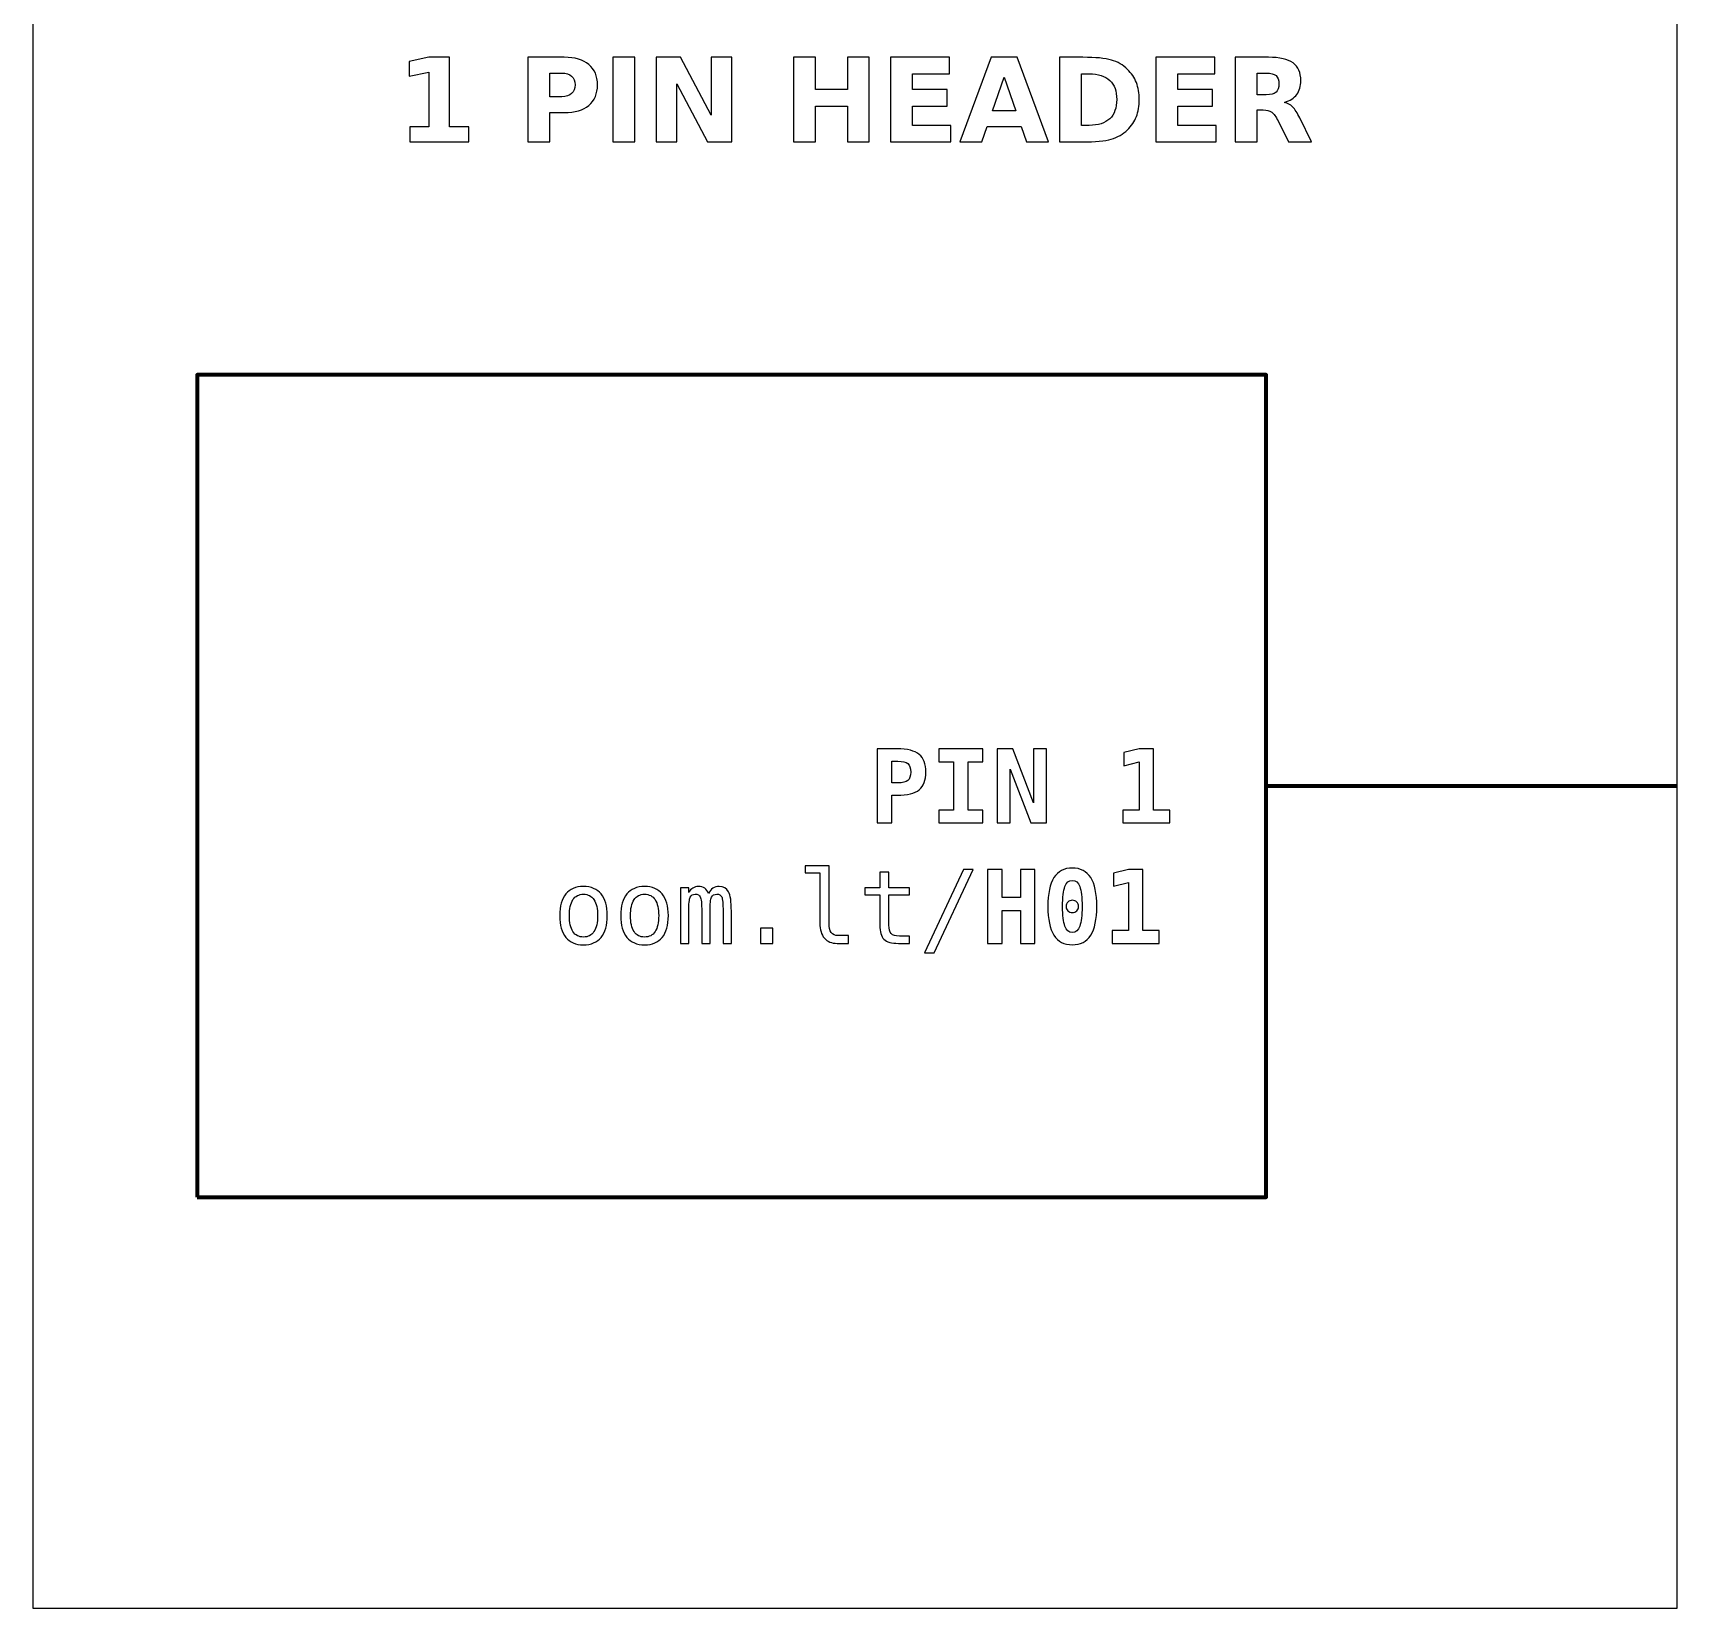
# Model space of a CAD drawing. Header units: centimetres. Extents: x -11.5 to -9.5, y -15.85 to -11.85.
# Drawn here: x -11.5 to -9.5, y -15.85 to -13.934 of the extents above; entities that cross this region are included whole.
import ezdxf

# ---------------------------------------------------------------- set-up
doc = ezdxf.new("R2010")
doc.units = ezdxf.units.CM
doc.header["$MEASUREMENT"] = 0
doc.layers.add('Layer 1', color=7, linetype='Continuous')

msp = doc.modelspace()

# ---------------------------------------------------------------- linework, layer by layer
at = {"layer": 'Layer 1', "color": 7}
msp.add_lwpolyline([(-11.5, -15.85), (-9.5, -15.85), (-9.5, -11.85), (-11.5, -11.85), (-11.5, -15.85)], close=True, dxfattribs=at)
at = {"layer": 'Layer 1', "color": 7, "lineweight": 100}
msp.add_lwpolyline([(-11.3, -15.35), (-10, -15.35), (-10, -14.35), (-11.3, -14.35), (-11.3, -15.35)], close=True, dxfattribs=at)
at = {"layer": 'Layer 1', "color": 250}
for points, knots in [([(-11.04163, -14.0484), (-11.04163, -14.0484), (-11.0182, -14.0484), (-11.0182, -14.0484), (-11.0182, -14.0484), (-11.0182, -14.0484), (-11.0182, -13.98191), (-11.0182, -13.98191), (-11.0182, -13.98191), (-11.0182, -13.98191), (-11.04224, -13.98688), (-11.04224, -13.98688), (-11.04224, -13.98688), (-11.04224, -13.98688), (-11.04224, -13.96881), (-11.04224, -13.96881), (-11.04224, -13.96881), (-11.04224, -13.96881), (-11.01834, -13.96385), (-11.01834, -13.96385), (-11.01834, -13.96385), (-11.01834, -13.96385), (-10.99313, -13.96385), (-10.99313, -13.96385), (-10.99313, -13.96385), (-10.99313, -13.96385), (-10.99313, -14.0484), (-10.99313, -14.0484), (-10.99313, -14.0484), (-10.99313, -14.0484), (-10.96971, -14.0484), (-10.96971, -14.0484), (-10.96971, -14.0484), (-10.96971, -14.0484), (-10.96971, -14.06672), (-10.96971, -14.06672), (-10.96971, -14.06672), (-10.96971, -14.06672), (-11.04163, -14.06672), (-11.04163, -14.06672), (-11.04163, -14.06672), (-11.04163, -14.06672), (-11.04163, -14.0484), (-11.04163, -14.0484)], [0, 0, 0, 0, 0.0909091, 0.0909091, 0.0909091, 0.0909091, 0.1818182, 0.1818182, 0.1818182, 0.1818182, 0.2727273, 0.2727273, 0.2727273, 0.2727273, 0.3636364, 0.3636364, 0.3636364, 0.3636364, 0.4545455, 0.4545455, 0.4545455, 0.4545455, 0.5454545, 0.5454545, 0.5454545, 0.5454545, 0.6363636, 0.6363636, 0.6363636, 0.6363636, 0.7272727, 0.7272727, 0.7272727, 0.7272727, 0.8181818, 0.8181818, 0.8181818, 0.8181818, 0.9090909, 0.9090909, 0.9090909, 0.9090909, 1, 1, 1, 1]), ([(-10.89788, -13.96385), (-10.89788, -13.96385), (-10.85386, -13.96385), (-10.85386, -13.96385), (-10.85386, -13.96385), (-10.84076, -13.96385), (-10.83071, -13.96677), (-10.8237, -13.97258), (-10.8237, -13.97258), (-10.8167, -13.97839), (-10.81319, -13.98666), (-10.81319, -13.99741), (-10.81319, -13.99741), (-10.81319, -14.00818), (-10.8167, -14.01648), (-10.8237, -14.02229), (-10.8237, -14.02229), (-10.83071, -14.0281), (-10.84076, -14.03102), (-10.85386, -14.03102), (-10.85386, -14.03102), (-10.85386, -14.03102), (-10.87135, -14.03102), (-10.87135, -14.03102), (-10.87135, -14.03102), (-10.87135, -14.03102), (-10.87135, -14.06672), (-10.87135, -14.06672), (-10.87135, -14.06672), (-10.87135, -14.06672), (-10.89788, -14.06672), (-10.89788, -14.06672), (-10.89788, -14.06672), (-10.89788, -14.06672), (-10.89788, -13.96385), (-10.89788, -13.96385)], [0, 0, 0, 0, 0.1111111, 0.1111111, 0.1111111, 0.1111111, 0.2222222, 0.2222222, 0.2222222, 0.2222222, 0.3333333, 0.3333333, 0.3333333, 0.3333333, 0.4444444, 0.4444444, 0.4444444, 0.4444444, 0.5555556, 0.5555556, 0.5555556, 0.5555556, 0.6666667, 0.6666667, 0.6666667, 0.6666667, 0.7777778, 0.7777778, 0.7777778, 0.7777778, 0.8888889, 0.8888889, 0.8888889, 0.8888889, 1, 1, 1, 1]), ([(-10.79447, -13.96385), (-10.79447, -13.96385), (-10.76794, -13.96385), (-10.76794, -13.96385), (-10.76794, -13.96385), (-10.76794, -13.96385), (-10.76794, -14.06672), (-10.76794, -14.06672), (-10.76794, -14.06672), (-10.76794, -14.06672), (-10.79447, -14.06672), (-10.79447, -14.06672), (-10.79447, -14.06672), (-10.79447, -14.06672), (-10.79447, -13.96385), (-10.79447, -13.96385)], [0, 0, 0, 0, 0.25, 0.25, 0.25, 0.25, 0.5, 0.5, 0.5, 0.5, 0.75, 0.75, 0.75, 0.75, 1, 1, 1, 1]), ([(-10.74198, -13.96385), (-10.74198, -13.96385), (-10.71235, -13.96385), (-10.71235, -13.96385), (-10.71235, -13.96385), (-10.71235, -13.96385), (-10.67493, -14.03441), (-10.67493, -14.03441), (-10.67493, -14.03441), (-10.67493, -14.03441), (-10.67493, -13.96385), (-10.67493, -13.96385), (-10.67493, -13.96385), (-10.67493, -13.96385), (-10.64979, -13.96385), (-10.64979, -13.96385), (-10.64979, -13.96385), (-10.64979, -13.96385), (-10.64979, -14.06672), (-10.64979, -14.06672), (-10.64979, -14.06672), (-10.64979, -14.06672), (-10.67942, -14.06672), (-10.67942, -14.06672), (-10.67942, -14.06672), (-10.67942, -14.06672), (-10.71684, -13.99616), (-10.71684, -13.99616), (-10.71684, -13.99616), (-10.71684, -13.99616), (-10.71684, -14.06672), (-10.71684, -14.06672), (-10.71684, -14.06672), (-10.71684, -14.06672), (-10.74198, -14.06672), (-10.74198, -14.06672), (-10.74198, -14.06672), (-10.74198, -14.06672), (-10.74198, -13.96385), (-10.74198, -13.96385)], [0, 0, 0, 0, 0.1, 0.1, 0.1, 0.1, 0.2, 0.2, 0.2, 0.2, 0.3, 0.3, 0.3, 0.3, 0.4, 0.4, 0.4, 0.4, 0.5, 0.5, 0.5, 0.5, 0.6, 0.6, 0.6, 0.6, 0.7, 0.7, 0.7, 0.7, 0.8, 0.8, 0.8, 0.8, 0.9, 0.9, 0.9, 0.9, 1, 1, 1, 1]), ([(-10.57476, -13.96385), (-10.57476, -13.96385), (-10.54823, -13.96385), (-10.54823, -13.96385), (-10.54823, -13.96385), (-10.54823, -13.96385), (-10.54823, -14.00306), (-10.54823, -14.00306), (-10.54823, -14.00306), (-10.54823, -14.00306), (-10.5091, -14.00306), (-10.5091, -14.00306), (-10.5091, -14.00306), (-10.5091, -14.00306), (-10.5091, -13.96385), (-10.5091, -13.96385), (-10.5091, -13.96385), (-10.5091, -13.96385), (-10.48257, -13.96385), (-10.48257, -13.96385), (-10.48257, -13.96385), (-10.48257, -13.96385), (-10.48257, -14.06672), (-10.48257, -14.06672), (-10.48257, -14.06672), (-10.48257, -14.06672), (-10.5091, -14.06672), (-10.5091, -14.06672), (-10.5091, -14.06672), (-10.5091, -14.06672), (-10.5091, -14.02312), (-10.5091, -14.02312), (-10.5091, -14.02312), (-10.5091, -14.02312), (-10.54823, -14.02312), (-10.54823, -14.02312), (-10.54823, -14.02312), (-10.54823, -14.02312), (-10.54823, -14.06672), (-10.54823, -14.06672), (-10.54823, -14.06672), (-10.54823, -14.06672), (-10.57476, -14.06672), (-10.57476, -14.06672), (-10.57476, -14.06672), (-10.57476, -14.06672), (-10.57476, -13.96385), (-10.57476, -13.96385)], [0, 0, 0, 0, 0.0833333, 0.0833333, 0.0833333, 0.0833333, 0.1666667, 0.1666667, 0.1666667, 0.1666667, 0.25, 0.25, 0.25, 0.25, 0.3333333, 0.3333333, 0.3333333, 0.3333333, 0.4166667, 0.4166667, 0.4166667, 0.4166667, 0.5, 0.5, 0.5, 0.5, 0.5833333, 0.5833333, 0.5833333, 0.5833333, 0.6666667, 0.6666667, 0.6666667, 0.6666667, 0.75, 0.75, 0.75, 0.75, 0.8333333, 0.8333333, 0.8333333, 0.8333333, 0.9166667, 0.9166667, 0.9166667, 0.9166667, 1, 1, 1, 1]), ([(-10.45667, -13.96385), (-10.45667, -13.96385), (-10.38508, -13.96385), (-10.38508, -13.96385), (-10.38508, -13.96385), (-10.38508, -13.96385), (-10.38508, -13.98391), (-10.38508, -13.98391), (-10.38508, -13.98391), (-10.38508, -13.98391), (-10.43014, -13.98391), (-10.43014, -13.98391), (-10.43014, -13.98391), (-10.43014, -13.98391), (-10.43014, -14.00306), (-10.43014, -14.00306), (-10.43014, -14.00306), (-10.43014, -14.00306), (-10.38779, -14.00306), (-10.38779, -14.00306), (-10.38779, -14.00306), (-10.38779, -14.00306), (-10.38779, -14.02312), (-10.38779, -14.02312), (-10.38779, -14.02312), (-10.38779, -14.02312), (-10.43014, -14.02312), (-10.43014, -14.02312), (-10.43014, -14.02312), (-10.43014, -14.02312), (-10.43014, -14.04666), (-10.43014, -14.04666), (-10.43014, -14.04666), (-10.43014, -14.04666), (-10.38358, -14.04666), (-10.38358, -14.04666), (-10.38358, -14.04666), (-10.38358, -14.04666), (-10.38358, -14.06672), (-10.38358, -14.06672), (-10.38358, -14.06672), (-10.38358, -14.06672), (-10.45667, -14.06672), (-10.45667, -14.06672), (-10.45667, -14.06672), (-10.45667, -14.06672), (-10.45667, -13.96385), (-10.45667, -13.96385)], [0, 0, 0, 0, 0.0833333, 0.0833333, 0.0833333, 0.0833333, 0.1666667, 0.1666667, 0.1666667, 0.1666667, 0.25, 0.25, 0.25, 0.25, 0.3333333, 0.3333333, 0.3333333, 0.3333333, 0.4166667, 0.4166667, 0.4166667, 0.4166667, 0.5, 0.5, 0.5, 0.5, 0.5833333, 0.5833333, 0.5833333, 0.5833333, 0.6666667, 0.6666667, 0.6666667, 0.6666667, 0.75, 0.75, 0.75, 0.75, 0.8333333, 0.8333333, 0.8333333, 0.8333333, 0.9166667, 0.9166667, 0.9166667, 0.9166667, 1, 1, 1, 1]), ([(-10.29785, -14.048), (-10.29785, -14.048), (-10.33934, -14.048), (-10.33934, -14.048), (-10.33934, -14.048), (-10.33934, -14.048), (-10.34588, -14.06672), (-10.34588, -14.06672), (-10.34588, -14.06672), (-10.34588, -14.06672), (-10.37255, -14.06672), (-10.37255, -14.06672), (-10.37255, -14.06672), (-10.37255, -14.06672), (-10.33445, -13.96385), (-10.33445, -13.96385), (-10.33445, -13.96385), (-10.33445, -13.96385), (-10.30282, -13.96385), (-10.30282, -13.96385), (-10.30282, -13.96385), (-10.30282, -13.96385), (-10.26472, -14.06672), (-10.26472, -14.06672), (-10.26472, -14.06672), (-10.26472, -14.06672), (-10.29139, -14.06672), (-10.29139, -14.06672), (-10.29139, -14.06672), (-10.29139, -14.06672), (-10.29785, -14.048), (-10.29785, -14.048)], [0, 0, 0, 0, 0.125, 0.125, 0.125, 0.125, 0.25, 0.25, 0.25, 0.25, 0.375, 0.375, 0.375, 0.375, 0.5, 0.5, 0.5, 0.5, 0.625, 0.625, 0.625, 0.625, 0.75, 0.75, 0.75, 0.75, 0.875, 0.875, 0.875, 0.875, 1, 1, 1, 1]), ([(-10.25105, -13.96385), (-10.25105, -13.96385), (-10.22306, -13.96385), (-10.22306, -13.96385), (-10.22306, -13.96385), (-10.20745, -13.96385), (-10.19583, -13.96496), (-10.18819, -13.96719), (-10.18819, -13.96719), (-10.18054, -13.96942), (-10.17398, -13.97319), (-10.1685, -13.97853), (-10.1685, -13.97853), (-10.16368, -13.98316), (-10.16011, -13.98852), (-10.15775, -13.99459), (-10.15775, -13.99459), (-10.15543, -14.00063), (-10.15425, -14.0075), (-10.15425, -14.01519), (-10.15425, -14.01519), (-10.15425, -14.02295), (-10.15543, -14.02987), (-10.15775, -14.03596), (-10.15775, -14.03596), (-10.16011, -14.04205), (-10.16368, -14.04741), (-10.1685, -14.05204), (-10.1685, -14.05204), (-10.17403, -14.05738), (-10.18064, -14.06115), (-10.18835, -14.06338), (-10.18835, -14.06338), (-10.19607, -14.06561), (-10.20764, -14.06672), (-10.22306, -14.06672), (-10.22306, -14.06672), (-10.22306, -14.06672), (-10.25105, -14.06672), (-10.25105, -14.06672), (-10.25105, -14.06672), (-10.25105, -14.06672), (-10.25105, -13.96385), (-10.25105, -13.96385)], [0, 0, 0, 0, 0.0909091, 0.0909091, 0.0909091, 0.0909091, 0.1818182, 0.1818182, 0.1818182, 0.1818182, 0.2727273, 0.2727273, 0.2727273, 0.2727273, 0.3636364, 0.3636364, 0.3636364, 0.3636364, 0.4545455, 0.4545455, 0.4545455, 0.4545455, 0.5454545, 0.5454545, 0.5454545, 0.5454545, 0.6363636, 0.6363636, 0.6363636, 0.6363636, 0.7272727, 0.7272727, 0.7272727, 0.7272727, 0.8181818, 0.8181818, 0.8181818, 0.8181818, 0.9090909, 0.9090909, 0.9090909, 0.9090909, 1, 1, 1, 1]), ([(-10.13393, -13.96385), (-10.13393, -13.96385), (-10.06234, -13.96385), (-10.06234, -13.96385), (-10.06234, -13.96385), (-10.06234, -13.96385), (-10.06234, -13.98391), (-10.06234, -13.98391), (-10.06234, -13.98391), (-10.06234, -13.98391), (-10.1074, -13.98391), (-10.1074, -13.98391), (-10.1074, -13.98391), (-10.1074, -13.98391), (-10.1074, -14.00306), (-10.1074, -14.00306), (-10.1074, -14.00306), (-10.1074, -14.00306), (-10.06505, -14.00306), (-10.06505, -14.00306), (-10.06505, -14.00306), (-10.06505, -14.00306), (-10.06505, -14.02312), (-10.06505, -14.02312), (-10.06505, -14.02312), (-10.06505, -14.02312), (-10.1074, -14.02312), (-10.1074, -14.02312), (-10.1074, -14.02312), (-10.1074, -14.02312), (-10.1074, -14.04666), (-10.1074, -14.04666), (-10.1074, -14.04666), (-10.1074, -14.04666), (-10.06084, -14.04666), (-10.06084, -14.04666), (-10.06084, -14.04666), (-10.06084, -14.04666), (-10.06084, -14.06672), (-10.06084, -14.06672), (-10.06084, -14.06672), (-10.06084, -14.06672), (-10.13393, -14.06672), (-10.13393, -14.06672), (-10.13393, -14.06672), (-10.13393, -14.06672), (-10.13393, -13.96385), (-10.13393, -13.96385)], [0, 0, 0, 0, 0.0833333, 0.0833333, 0.0833333, 0.0833333, 0.1666667, 0.1666667, 0.1666667, 0.1666667, 0.25, 0.25, 0.25, 0.25, 0.3333333, 0.3333333, 0.3333333, 0.3333333, 0.4166667, 0.4166667, 0.4166667, 0.4166667, 0.5, 0.5, 0.5, 0.5, 0.5833333, 0.5833333, 0.5833333, 0.5833333, 0.6666667, 0.6666667, 0.6666667, 0.6666667, 0.75, 0.75, 0.75, 0.75, 0.8333333, 0.8333333, 0.8333333, 0.8333333, 0.9166667, 0.9166667, 0.9166667, 0.9166667, 1, 1, 1, 1]), ([(-10.011, -14.0278), (-10.011, -14.0278), (-10.011, -14.06672), (-10.011, -14.06672), (-10.011, -14.06672), (-10.011, -14.06672), (-10.03753, -14.06672), (-10.03753, -14.06672), (-10.03753, -14.06672), (-10.03753, -14.06672), (-10.03753, -13.96385), (-10.03753, -13.96385), (-10.03753, -13.96385), (-10.03753, -13.96385), (-9.99701, -13.96385), (-9.99701, -13.96385), (-9.99701, -13.96385), (-9.98346, -13.96385), (-9.97351, -13.96613), (-9.96721, -13.97067), (-9.96721, -13.97067), (-9.96089, -13.97521), (-9.95773, -13.98241), (-9.95773, -13.99224), (-9.95773, -13.99224), (-9.95773, -13.99903), (-9.95938, -14.00463), (-9.96265, -14.00898), (-9.96265, -14.00898), (-9.96594, -14.01336), (-9.9709, -14.01658), (-9.97751, -14.01863), (-9.97751, -14.01863), (-9.97389, -14.01947), (-9.97062, -14.02133), (-9.96775, -14.02425), (-9.96775, -14.02425), (-9.96488, -14.02716), (-9.96199, -14.03158), (-9.95905, -14.03751), (-9.95905, -14.03751), (-9.95905, -14.03751), (-9.94463, -14.06672), (-9.94463, -14.06672), (-9.94463, -14.06672), (-9.94463, -14.06672), (-9.9729, -14.06672), (-9.9729, -14.06672), (-9.9729, -14.06672), (-9.9729, -14.06672), (-9.98544, -14.04116), (-9.98544, -14.04116), (-9.98544, -14.04116), (-9.98795, -14.03603), (-9.99052, -14.0325), (-9.99313, -14.03062), (-9.99313, -14.03062), (-9.99572, -14.02874), (-9.99917, -14.0278), (-10.0035, -14.0278), (-10.0035, -14.0278), (-10.0035, -14.0278), (-10.011, -14.0278), (-10.011, -14.0278)], [0, 0, 0, 0, 0.0625, 0.0625, 0.0625, 0.0625, 0.125, 0.125, 0.125, 0.125, 0.1875, 0.1875, 0.1875, 0.1875, 0.25, 0.25, 0.25, 0.25, 0.3125, 0.3125, 0.3125, 0.3125, 0.375, 0.375, 0.375, 0.375, 0.4375, 0.4375, 0.4375, 0.4375, 0.5, 0.5, 0.5, 0.5, 0.5625, 0.5625, 0.5625, 0.5625, 0.625, 0.625, 0.625, 0.625, 0.6875, 0.6875, 0.6875, 0.6875, 0.75, 0.75, 0.75, 0.75, 0.8125, 0.8125, 0.8125, 0.8125, 0.875, 0.875, 0.875, 0.875, 0.9375, 0.9375, 0.9375, 0.9375, 1, 1, 1, 1]), ([(-10.87135, -13.98307), (-10.87135, -13.98307), (-10.87135, -14.0118), (-10.87135, -14.0118), (-10.87135, -14.0118), (-10.87135, -14.0118), (-10.85668, -14.0118), (-10.85668, -14.0118), (-10.85668, -14.0118), (-10.85153, -14.0118), (-10.84755, -14.01056), (-10.84475, -14.00804), (-10.84475, -14.00804), (-10.84195, -14.00555), (-10.84054, -14.002), (-10.84054, -13.99741), (-10.84054, -13.99741), (-10.84054, -13.9928), (-10.84195, -13.98927), (-10.84475, -13.98678), (-10.84475, -13.98678), (-10.84755, -13.98431), (-10.85153, -13.98307), (-10.85668, -13.98307), (-10.85668, -13.98307), (-10.85668, -13.98307), (-10.87135, -13.98307), (-10.87135, -13.98307)], [0, 0, 0, 0, 0.1428571, 0.1428571, 0.1428571, 0.1428571, 0.2857143, 0.2857143, 0.2857143, 0.2857143, 0.4285714, 0.4285714, 0.4285714, 0.4285714, 0.5714286, 0.5714286, 0.5714286, 0.5714286, 0.7142857, 0.7142857, 0.7142857, 0.7142857, 0.8571429, 0.8571429, 0.8571429, 0.8571429, 1, 1, 1, 1]), ([(-10.33273, -14.0289), (-10.33273, -14.0289), (-10.30453, -14.0289), (-10.30453, -14.0289), (-10.30453, -14.0289), (-10.30453, -14.0289), (-10.3186, -13.98798), (-10.3186, -13.98798), (-10.3186, -13.98798), (-10.3186, -13.98798), (-10.33273, -14.0289), (-10.33273, -14.0289)], [0, 0, 0, 0, 0.3333333, 0.3333333, 0.3333333, 0.3333333, 0.6666667, 0.6666667, 0.6666667, 0.6666667, 1, 1, 1, 1]), ([(-10.22452, -13.98391), (-10.22452, -13.98391), (-10.22452, -14.04666), (-10.22452, -14.04666), (-10.22452, -14.04666), (-10.22452, -14.04666), (-10.21502, -14.04666), (-10.21502, -14.04666), (-10.21502, -14.04666), (-10.20418, -14.04666), (-10.1959, -14.04398), (-10.19019, -14.03859), (-10.19019, -14.03859), (-10.18447, -14.03323), (-10.1816, -14.02542), (-10.1816, -14.01519), (-10.1816, -14.01519), (-10.1816, -14.00498), (-10.18445, -13.99722), (-10.19014, -13.99191), (-10.19014, -13.99191), (-10.19583, -13.98657), (-10.20413, -13.98391), (-10.21502, -13.98391), (-10.21502, -13.98391), (-10.21502, -13.98391), (-10.22452, -13.98391), (-10.22452, -13.98391)], [0, 0, 0, 0, 0.1428571, 0.1428571, 0.1428571, 0.1428571, 0.2857143, 0.2857143, 0.2857143, 0.2857143, 0.4285714, 0.4285714, 0.4285714, 0.4285714, 0.5714286, 0.5714286, 0.5714286, 0.5714286, 0.7142857, 0.7142857, 0.7142857, 0.7142857, 0.8571429, 0.8571429, 0.8571429, 0.8571429, 1, 1, 1, 1]), ([(-9.99983, -14.00948), (-9.99428, -14.00948), (-9.99028, -14.00844), (-9.98788, -14.00637), (-9.98788, -14.00637), (-9.98546, -14.0043), (-9.98426, -14.00089), (-9.98426, -13.99616), (-9.98426, -13.99616), (-9.98426, -13.99148), (-9.98546, -13.98812), (-9.98788, -13.9861), (-9.98788, -13.9861), (-9.99028, -13.98408), (-9.99428, -13.98307), (-9.99983, -13.98307), (-9.99983, -13.98307), (-9.99983, -13.98307), (-10.011, -13.98307), (-10.011, -13.98307), (-10.011, -13.98307), (-10.011, -13.98307), (-10.011, -14.00948), (-10.011, -14.00948), (-10.011, -14.00948), (-10.011, -14.00948), (-9.99983, -14.00948), (-9.99983, -14.00948)], [0, 0, 0, 0, 0.1428571, 0.1428571, 0.1428571, 0.1428571, 0.2857143, 0.2857143, 0.2857143, 0.2857143, 0.4285714, 0.4285714, 0.4285714, 0.4285714, 0.5714286, 0.5714286, 0.5714286, 0.5714286, 0.7142857, 0.7142857, 0.7142857, 0.7142857, 0.8571429, 0.8571429, 0.8571429, 0.8571429, 1, 1, 1, 1]), ([(-10.47311, -14.80498), (-10.47311, -14.80498), (-10.44868, -14.80498), (-10.44868, -14.80498), (-10.44868, -14.80498), (-10.43627, -14.80498), (-10.42734, -14.80718), (-10.42189, -14.81161), (-10.42189, -14.81161), (-10.41643, -14.81603), (-10.41372, -14.82321), (-10.41372, -14.83313), (-10.41372, -14.83313), (-10.41372, -14.84305), (-10.41643, -14.85023), (-10.42189, -14.85466), (-10.42189, -14.85466), (-10.42734, -14.85908), (-10.43627, -14.86128), (-10.44868, -14.86128), (-10.44868, -14.86128), (-10.44868, -14.86128), (-10.45533, -14.86128), (-10.45533, -14.86128), (-10.45533, -14.86128), (-10.45533, -14.86128), (-10.45533, -14.89499), (-10.45533, -14.89499), (-10.45533, -14.89499), (-10.45533, -14.89499), (-10.47311, -14.89499), (-10.47311, -14.89499), (-10.47311, -14.89499), (-10.47311, -14.89499), (-10.47311, -14.80498), (-10.47311, -14.80498)], [0, 0, 0, 0, 0.1111111, 0.1111111, 0.1111111, 0.1111111, 0.2222222, 0.2222222, 0.2222222, 0.2222222, 0.3333333, 0.3333333, 0.3333333, 0.3333333, 0.4444444, 0.4444444, 0.4444444, 0.4444444, 0.5555556, 0.5555556, 0.5555556, 0.5555556, 0.6666667, 0.6666667, 0.6666667, 0.6666667, 0.7777778, 0.7777778, 0.7777778, 0.7777778, 0.8888889, 0.8888889, 0.8888889, 0.8888889, 1, 1, 1, 1]), ([(-10.45533, -14.81994), (-10.45533, -14.81994), (-10.45533, -14.84632), (-10.45533, -14.84632), (-10.45533, -14.84632), (-10.45533, -14.84632), (-10.44802, -14.84632), (-10.44802, -14.84632), (-10.44802, -14.84632), (-10.4422, -14.84632), (-10.4381, -14.84533), (-10.43576, -14.84338), (-10.43576, -14.84338), (-10.43339, -14.8414), (-10.43222, -14.83799), (-10.43222, -14.83313), (-10.43222, -14.83313), (-10.43222, -14.82828), (-10.43339, -14.82486), (-10.43576, -14.82288), (-10.43576, -14.82288), (-10.4381, -14.82093), (-10.4422, -14.81994), (-10.44802, -14.81994), (-10.44802, -14.81994), (-10.44802, -14.81994), (-10.45533, -14.81994), (-10.45533, -14.81994)], [0, 0, 0, 0, 0.1428571, 0.1428571, 0.1428571, 0.1428571, 0.2857143, 0.2857143, 0.2857143, 0.2857143, 0.4285714, 0.4285714, 0.4285714, 0.4285714, 0.5714286, 0.5714286, 0.5714286, 0.5714286, 0.7142857, 0.7142857, 0.7142857, 0.7142857, 0.8571429, 0.8571429, 0.8571429, 0.8571429, 1, 1, 1, 1]), ([(-10.39818, -14.82066), (-10.39818, -14.82066), (-10.39818, -14.80498), (-10.39818, -14.80498), (-10.39818, -14.80498), (-10.39818, -14.80498), (-10.34459, -14.80498), (-10.34459, -14.80498), (-10.34459, -14.80498), (-10.34459, -14.80498), (-10.34459, -14.82066), (-10.34459, -14.82066), (-10.34459, -14.82066), (-10.34459, -14.82066), (-10.3625, -14.82066), (-10.3625, -14.82066), (-10.3625, -14.82066), (-10.3625, -14.82066), (-10.3625, -14.87931), (-10.3625, -14.87931), (-10.3625, -14.87931), (-10.3625, -14.87931), (-10.34459, -14.87931), (-10.34459, -14.87931), (-10.34459, -14.87931), (-10.34459, -14.87931), (-10.34459, -14.89499), (-10.34459, -14.89499), (-10.34459, -14.89499), (-10.34459, -14.89499), (-10.39818, -14.89499), (-10.39818, -14.89499), (-10.39818, -14.89499), (-10.39818, -14.89499), (-10.39818, -14.87931), (-10.39818, -14.87931), (-10.39818, -14.87931), (-10.39818, -14.87931), (-10.38028, -14.87931), (-10.38028, -14.87931), (-10.38028, -14.87931), (-10.38028, -14.87931), (-10.38028, -14.82066), (-10.38028, -14.82066), (-10.38028, -14.82066), (-10.38028, -14.82066), (-10.39818, -14.82066), (-10.39818, -14.82066)], [0, 0, 0, 0, 0.0833333, 0.0833333, 0.0833333, 0.0833333, 0.1666667, 0.1666667, 0.1666667, 0.1666667, 0.25, 0.25, 0.25, 0.25, 0.3333333, 0.3333333, 0.3333333, 0.3333333, 0.4166667, 0.4166667, 0.4166667, 0.4166667, 0.5, 0.5, 0.5, 0.5, 0.5833333, 0.5833333, 0.5833333, 0.5833333, 0.6666667, 0.6666667, 0.6666667, 0.6666667, 0.75, 0.75, 0.75, 0.75, 0.8333333, 0.8333333, 0.8333333, 0.8333333, 0.9166667, 0.9166667, 0.9166667, 0.9166667, 1, 1, 1, 1]), ([(-10.32704, -14.80498), (-10.32704, -14.80498), (-10.30792, -14.80498), (-10.30792, -14.80498), (-10.30792, -14.80498), (-10.30792, -14.80498), (-10.28286, -14.8704), (-10.28286, -14.8704), (-10.28286, -14.8704), (-10.28286, -14.8704), (-10.28286, -14.80498), (-10.28286, -14.80498), (-10.28286, -14.80498), (-10.28286, -14.80498), (-10.26718, -14.80498), (-10.26718, -14.80498), (-10.26718, -14.80498), (-10.26718, -14.80498), (-10.26718, -14.89499), (-10.26718, -14.89499), (-10.26718, -14.89499), (-10.26718, -14.89499), (-10.28617, -14.89499), (-10.28617, -14.89499), (-10.28617, -14.89499), (-10.28617, -14.89499), (-10.31136, -14.82957), (-10.31136, -14.82957), (-10.31136, -14.82957), (-10.31136, -14.82957), (-10.31136, -14.89499), (-10.31136, -14.89499), (-10.31136, -14.89499), (-10.31136, -14.89499), (-10.32704, -14.89499), (-10.32704, -14.89499), (-10.32704, -14.89499), (-10.32704, -14.89499), (-10.32704, -14.80498), (-10.32704, -14.80498)], [0, 0, 0, 0, 0.1, 0.1, 0.1, 0.1, 0.2, 0.2, 0.2, 0.2, 0.3, 0.3, 0.3, 0.3, 0.4, 0.4, 0.4, 0.4, 0.5, 0.5, 0.5, 0.5, 0.6, 0.6, 0.6, 0.6, 0.7, 0.7, 0.7, 0.7, 0.8, 0.8, 0.8, 0.8, 0.9, 0.9, 0.9, 0.9, 1, 1, 1, 1]), ([(-10.17422, -14.87931), (-10.17422, -14.87931), (-10.15432, -14.87931), (-10.15432, -14.87931), (-10.15432, -14.87931), (-10.15432, -14.87931), (-10.15432, -14.82089), (-10.15432, -14.82089), (-10.15432, -14.82089), (-10.15432, -14.82089), (-10.17282, -14.82548), (-10.17282, -14.82548), (-10.17282, -14.82548), (-10.17282, -14.82548), (-10.17282, -14.80945), (-10.17282, -14.80945), (-10.17282, -14.80945), (-10.17282, -14.80945), (-10.1542, -14.80498), (-10.1542, -14.80498), (-10.1542, -14.80498), (-10.1542, -14.80498), (-10.13702, -14.80498), (-10.13702, -14.80498), (-10.13702, -14.80498), (-10.13702, -14.80498), (-10.13702, -14.87931), (-10.13702, -14.87931), (-10.13702, -14.87931), (-10.13702, -14.87931), (-10.11712, -14.87931), (-10.11712, -14.87931), (-10.11712, -14.87931), (-10.11712, -14.87931), (-10.11712, -14.89499), (-10.11712, -14.89499), (-10.11712, -14.89499), (-10.11712, -14.89499), (-10.17422, -14.89499), (-10.17422, -14.89499), (-10.17422, -14.89499), (-10.17422, -14.89499), (-10.17422, -14.87931), (-10.17422, -14.87931)], [0, 0, 0, 0, 0.0909091, 0.0909091, 0.0909091, 0.0909091, 0.1818182, 0.1818182, 0.1818182, 0.1818182, 0.2727273, 0.2727273, 0.2727273, 0.2727273, 0.3636364, 0.3636364, 0.3636364, 0.3636364, 0.4545455, 0.4545455, 0.4545455, 0.4545455, 0.5454545, 0.5454545, 0.5454545, 0.5454545, 0.6363636, 0.6363636, 0.6363636, 0.6363636, 0.7272727, 0.7272727, 0.7272727, 0.7272727, 0.8181818, 0.8181818, 0.8181818, 0.8181818, 0.9090909, 0.9090909, 0.9090909, 0.9090909, 1, 1, 1, 1]), ([(-10.53162, -15.01704), (-10.53162, -15.02202), (-10.53071, -15.02577), (-10.52888, -15.0283), (-10.52888, -15.0283), (-10.52705, -15.03083), (-10.52435, -15.03211), (-10.52077, -15.03211), (-10.52077, -15.03211), (-10.52077, -15.03211), (-10.50781, -15.03211), (-10.50781, -15.03211), (-10.50781, -15.03211), (-10.50781, -15.03211), (-10.50781, -15.04151), (-10.50781, -15.04151), (-10.50781, -15.04151), (-10.50781, -15.04151), (-10.52184, -15.04151), (-10.52184, -15.04151), (-10.52184, -15.04151), (-10.52849, -15.04151), (-10.53361, -15.03937), (-10.53726, -15.03511), (-10.53726, -15.03511), (-10.5409, -15.03085), (-10.54271, -15.02482), (-10.54271, -15.01704), (-10.54271, -15.01704), (-10.54271, -15.01704), (-10.54271, -14.95572), (-10.54271, -14.95572), (-10.54271, -14.95572), (-10.54271, -14.95572), (-10.56049, -14.95572), (-10.56049, -14.95572), (-10.56049, -14.95572), (-10.56049, -14.95572), (-10.56049, -14.94703), (-10.56049, -14.94703), (-10.56049, -14.94703), (-10.56049, -14.94703), (-10.53162, -14.94703), (-10.53162, -14.94703), (-10.53162, -14.94703), (-10.53162, -14.94703), (-10.53162, -15.01704), (-10.53162, -15.01704)], [0, 0, 0, 0, 0.0833333, 0.0833333, 0.0833333, 0.0833333, 0.1666667, 0.1666667, 0.1666667, 0.1666667, 0.25, 0.25, 0.25, 0.25, 0.3333333, 0.3333333, 0.3333333, 0.3333333, 0.4166667, 0.4166667, 0.4166667, 0.4166667, 0.5, 0.5, 0.5, 0.5, 0.5833333, 0.5833333, 0.5833333, 0.5833333, 0.6666667, 0.6666667, 0.6666667, 0.6666667, 0.75, 0.75, 0.75, 0.75, 0.8333333, 0.8333333, 0.8333333, 0.8333333, 0.9166667, 0.9166667, 0.9166667, 0.9166667, 1, 1, 1, 1]), ([(-10.45879, -14.95481), (-10.45879, -14.95481), (-10.45879, -14.97399), (-10.45879, -14.97399), (-10.45879, -14.97399), (-10.45879, -14.97399), (-10.43358, -14.97399), (-10.43358, -14.97399), (-10.43358, -14.97399), (-10.43358, -14.97399), (-10.43358, -14.98261), (-10.43358, -14.98261), (-10.43358, -14.98261), (-10.43358, -14.98261), (-10.45879, -14.98261), (-10.45879, -14.98261), (-10.45879, -14.98261), (-10.45879, -14.98261), (-10.45879, -15.01926), (-10.45879, -15.01926), (-10.45879, -15.01926), (-10.45879, -15.02424), (-10.45784, -15.02772), (-10.45595, -15.02968), (-10.45595, -15.02968), (-10.45406, -15.03165), (-10.45076, -15.03264), (-10.44607, -15.03264), (-10.44607, -15.03264), (-10.44607, -15.03264), (-10.43358, -15.03264), (-10.43358, -15.03264), (-10.43358, -15.03264), (-10.43358, -15.03264), (-10.43358, -15.04151), (-10.43358, -15.04151), (-10.43358, -15.04151), (-10.43358, -15.04151), (-10.44714, -15.04151), (-10.44714, -15.04151), (-10.44714, -15.04151), (-10.45548, -15.04151), (-10.46134, -15.03984), (-10.46476, -15.03651), (-10.46476, -15.03651), (-10.46817, -15.03318), (-10.46988, -15.02741), (-10.46988, -15.01926), (-10.46988, -15.01926), (-10.46988, -15.01926), (-10.46988, -14.98261), (-10.46988, -14.98261), (-10.46988, -14.98261), (-10.46988, -14.98261), (-10.48791, -14.98261), (-10.48791, -14.98261), (-10.48791, -14.98261), (-10.48791, -14.98261), (-10.48791, -14.97399), (-10.48791, -14.97399), (-10.48791, -14.97399), (-10.48791, -14.97399), (-10.46988, -14.97399), (-10.46988, -14.97399), (-10.46988, -14.97399), (-10.46988, -14.97399), (-10.46988, -14.95481), (-10.46988, -14.95481), (-10.46988, -14.95481), (-10.46988, -14.95481), (-10.45879, -14.95481), (-10.45879, -14.95481)], [0, 0, 0, 0, 0.0555556, 0.0555556, 0.0555556, 0.0555556, 0.1111111, 0.1111111, 0.1111111, 0.1111111, 0.1666667, 0.1666667, 0.1666667, 0.1666667, 0.2222222, 0.2222222, 0.2222222, 0.2222222, 0.2777778, 0.2777778, 0.2777778, 0.2777778, 0.3333333, 0.3333333, 0.3333333, 0.3333333, 0.3888889, 0.3888889, 0.3888889, 0.3888889, 0.4444444, 0.4444444, 0.4444444, 0.4444444, 0.5, 0.5, 0.5, 0.5, 0.5555556, 0.5555556, 0.5555556, 0.5555556, 0.6111111, 0.6111111, 0.6111111, 0.6111111, 0.6666667, 0.6666667, 0.6666667, 0.6666667, 0.7222222, 0.7222222, 0.7222222, 0.7222222, 0.7777778, 0.7777778, 0.7777778, 0.7777778, 0.8333333, 0.8333333, 0.8333333, 0.8333333, 0.8888889, 0.8888889, 0.8888889, 0.8888889, 0.9444444, 0.9444444, 0.9444444, 0.9444444, 1, 1, 1, 1]), ([(-10.36787, -14.9515), (-10.36787, -14.9515), (-10.35641, -14.9515), (-10.35641, -14.9515), (-10.35641, -14.9515), (-10.35641, -14.9515), (-10.4038, -15.05297), (-10.4038, -15.05297), (-10.4038, -15.05297), (-10.4038, -15.05297), (-10.41533, -15.05297), (-10.41533, -15.05297), (-10.41533, -15.05297), (-10.41533, -15.05297), (-10.36787, -14.9515), (-10.36787, -14.9515)], [0, 0, 0, 0, 0.25, 0.25, 0.25, 0.25, 0.5, 0.5, 0.5, 0.5, 0.75, 0.75, 0.75, 0.75, 1, 1, 1, 1]), ([(-10.3389, -14.9515), (-10.3389, -14.9515), (-10.32112, -14.9515), (-10.32112, -14.9515), (-10.32112, -14.9515), (-10.32112, -14.9515), (-10.32112, -14.9858), (-10.32112, -14.9858), (-10.32112, -14.9858), (-10.32112, -14.9858), (-10.29885, -14.9858), (-10.29885, -14.9858), (-10.29885, -14.9858), (-10.29885, -14.9858), (-10.29885, -14.9515), (-10.29885, -14.9515), (-10.29885, -14.9515), (-10.29885, -14.9515), (-10.28107, -14.9515), (-10.28107, -14.9515), (-10.28107, -14.9515), (-10.28107, -14.9515), (-10.28107, -15.04151), (-10.28107, -15.04151), (-10.28107, -15.04151), (-10.28107, -15.04151), (-10.29885, -15.04151), (-10.29885, -15.04151), (-10.29885, -15.04151), (-10.29885, -15.04151), (-10.29885, -15.00149), (-10.29885, -15.00149), (-10.29885, -15.00149), (-10.29885, -15.00149), (-10.32112, -15.00149), (-10.32112, -15.00149), (-10.32112, -15.00149), (-10.32112, -15.00149), (-10.32112, -15.04151), (-10.32112, -15.04151), (-10.32112, -15.04151), (-10.32112, -15.04151), (-10.3389, -15.04151), (-10.3389, -15.04151), (-10.3389, -15.04151), (-10.3389, -15.04151), (-10.3389, -14.9515), (-10.3389, -14.9515)], [0, 0, 0, 0, 0.0833333, 0.0833333, 0.0833333, 0.0833333, 0.1666667, 0.1666667, 0.1666667, 0.1666667, 0.25, 0.25, 0.25, 0.25, 0.3333333, 0.3333333, 0.3333333, 0.3333333, 0.4166667, 0.4166667, 0.4166667, 0.4166667, 0.5, 0.5, 0.5, 0.5, 0.5833333, 0.5833333, 0.5833333, 0.5833333, 0.6666667, 0.6666667, 0.6666667, 0.6666667, 0.75, 0.75, 0.75, 0.75, 0.8333333, 0.8333333, 0.8333333, 0.8333333, 0.9166667, 0.9166667, 0.9166667, 0.9166667, 1, 1, 1, 1]), ([(-10.26541, -14.99659), (-10.26541, -14.98101), (-10.26294, -14.96932), (-10.258, -14.96154), (-10.258, -14.96154), (-10.25304, -14.95376), (-10.24562, -14.94987), (-10.23568, -14.94987), (-10.23568, -14.94987), (-10.22572, -14.94987), (-10.21827, -14.95374), (-10.21331, -14.9615), (-10.21331, -14.9615), (-10.20837, -14.96926), (-10.2059, -14.98097), (-10.2059, -14.99659), (-10.2059, -14.99659), (-10.2059, -15.01219), (-10.20837, -15.02387), (-10.21331, -15.03163), (-10.21331, -15.03163), (-10.21827, -15.03939), (-10.22572, -15.04326), (-10.23568, -15.04326), (-10.23568, -15.04326), (-10.24562, -15.04326), (-10.25304, -15.03937), (-10.258, -15.03159), (-10.258, -15.03159), (-10.26294, -15.02381), (-10.26541, -15.01214), (-10.26541, -14.99659)], [0, 0, 0, 0, 0.125, 0.125, 0.125, 0.125, 0.25, 0.25, 0.25, 0.25, 0.375, 0.375, 0.375, 0.375, 0.5, 0.5, 0.5, 0.5, 0.625, 0.625, 0.625, 0.625, 0.75, 0.75, 0.75, 0.75, 0.875, 0.875, 0.875, 0.875, 1, 1, 1, 1]), ([(-10.18715, -15.02583), (-10.18715, -15.02583), (-10.16725, -15.02583), (-10.16725, -15.02583), (-10.16725, -15.02583), (-10.16725, -15.02583), (-10.16725, -14.96741), (-10.16725, -14.96741), (-10.16725, -14.96741), (-10.16725, -14.96741), (-10.18575, -14.972), (-10.18575, -14.972), (-10.18575, -14.972), (-10.18575, -14.972), (-10.18575, -14.95597), (-10.18575, -14.95597), (-10.18575, -14.95597), (-10.18575, -14.95597), (-10.16713, -14.9515), (-10.16713, -14.9515), (-10.16713, -14.9515), (-10.16713, -14.9515), (-10.14995, -14.9515), (-10.14995, -14.9515), (-10.14995, -14.9515), (-10.14995, -14.9515), (-10.14995, -15.02583), (-10.14995, -15.02583), (-10.14995, -15.02583), (-10.14995, -15.02583), (-10.13005, -15.02583), (-10.13005, -15.02583), (-10.13005, -15.02583), (-10.13005, -15.02583), (-10.13005, -15.04151), (-10.13005, -15.04151), (-10.13005, -15.04151), (-10.13005, -15.04151), (-10.18715, -15.04151), (-10.18715, -15.04151), (-10.18715, -15.04151), (-10.18715, -15.04151), (-10.18715, -15.02583), (-10.18715, -15.02583)], [0, 0, 0, 0, 0.0909091, 0.0909091, 0.0909091, 0.0909091, 0.1818182, 0.1818182, 0.1818182, 0.1818182, 0.2727273, 0.2727273, 0.2727273, 0.2727273, 0.3636364, 0.3636364, 0.3636364, 0.3636364, 0.4545455, 0.4545455, 0.4545455, 0.4545455, 0.5454545, 0.5454545, 0.5454545, 0.5454545, 0.6363636, 0.6363636, 0.6363636, 0.6363636, 0.7272727, 0.7272727, 0.7272727, 0.7272727, 0.8181818, 0.8181818, 0.8181818, 0.8181818, 0.9090909, 0.9090909, 0.9090909, 0.9090909, 1, 1, 1, 1]), ([(-10.83032, -14.97237), (-10.82095, -14.97237), (-10.81379, -14.97539), (-10.80883, -14.98146), (-10.80883, -14.98146), (-10.80387, -14.98753), (-10.80138, -14.99632), (-10.80138, -15.0078), (-10.80138, -15.0078), (-10.80138, -15.01935), (-10.80385, -15.02813), (-10.80879, -15.03418), (-10.80879, -15.03418), (-10.81375, -15.04023), (-10.82091, -15.04326), (-10.83032, -15.04326), (-10.83032, -15.04326), (-10.8397, -15.04326), (-10.84684, -15.04023), (-10.8518, -15.03418), (-10.8518, -15.03418), (-10.85674, -15.02813), (-10.85921, -15.01935), (-10.85921, -15.0078), (-10.85921, -15.0078), (-10.85921, -14.99632), (-10.85674, -14.98753), (-10.8518, -14.98146), (-10.8518, -14.98146), (-10.84684, -14.97539), (-10.8397, -14.97237), (-10.83032, -14.97237)], [0, 0, 0, 0, 0.125, 0.125, 0.125, 0.125, 0.25, 0.25, 0.25, 0.25, 0.375, 0.375, 0.375, 0.375, 0.5, 0.5, 0.5, 0.5, 0.625, 0.625, 0.625, 0.625, 0.75, 0.75, 0.75, 0.75, 0.875, 0.875, 0.875, 0.875, 1, 1, 1, 1]), ([(-10.75599, -14.97237), (-10.74662, -14.97237), (-10.73946, -14.97539), (-10.7345, -14.98146), (-10.7345, -14.98146), (-10.72954, -14.98753), (-10.72705, -14.99632), (-10.72705, -15.0078), (-10.72705, -15.0078), (-10.72705, -15.01935), (-10.72952, -15.02813), (-10.73446, -15.03418), (-10.73446, -15.03418), (-10.73942, -15.04023), (-10.74658, -15.04326), (-10.75599, -15.04326), (-10.75599, -15.04326), (-10.76537, -15.04326), (-10.77251, -15.04023), (-10.77747, -15.03418), (-10.77747, -15.03418), (-10.78241, -15.02813), (-10.78488, -15.01935), (-10.78488, -15.0078), (-10.78488, -15.0078), (-10.78488, -14.99632), (-10.78241, -14.98753), (-10.77747, -14.98146), (-10.77747, -14.98146), (-10.77251, -14.97539), (-10.76537, -14.97237), (-10.75599, -14.97237)], [0, 0, 0, 0, 0.125, 0.125, 0.125, 0.125, 0.25, 0.25, 0.25, 0.25, 0.375, 0.375, 0.375, 0.375, 0.5, 0.5, 0.5, 0.5, 0.625, 0.625, 0.625, 0.625, 0.75, 0.75, 0.75, 0.75, 0.875, 0.875, 0.875, 0.875, 1, 1, 1, 1]), ([(-10.67805, -14.98087), (-10.6767, -14.97796), (-10.67495, -14.97582), (-10.67283, -14.97445), (-10.67283, -14.97445), (-10.67073, -14.97307), (-10.66818, -14.97237), (-10.66521, -14.97237), (-10.66521, -14.97237), (-10.65978, -14.97237), (-10.65595, -14.97447), (-10.65373, -14.97866), (-10.65373, -14.97866), (-10.65149, -14.98286), (-10.65038, -14.99076), (-10.65038, -15.00239), (-10.65038, -15.00239), (-10.65038, -15.00239), (-10.65038, -15.04151), (-10.65038, -15.04151), (-10.65038, -15.04151), (-10.65038, -15.04151), (-10.6605, -15.04151), (-10.6605, -15.04151), (-10.6605, -15.04151), (-10.6605, -15.04151), (-10.6605, -15.00286), (-10.6605, -15.00286), (-10.6605, -15.00286), (-10.6605, -14.99334), (-10.66104, -14.98743), (-10.66211, -14.9851), (-10.66211, -14.9851), (-10.66316, -14.9828), (-10.66511, -14.98165), (-10.66793, -14.98165), (-10.66793, -14.98165), (-10.67114, -14.98165), (-10.67334, -14.98288), (-10.67454, -14.98535), (-10.67454, -14.98535), (-10.67571, -14.98782), (-10.67631, -14.99367), (-10.67631, -15.00286), (-10.67631, -15.00286), (-10.67631, -15.00286), (-10.67631, -15.04151), (-10.67631, -15.04151), (-10.67631, -15.04151), (-10.67631, -15.04151), (-10.68643, -15.04151), (-10.68643, -15.04151), (-10.68643, -15.04151), (-10.68643, -15.04151), (-10.68643, -15.00286), (-10.68643, -15.00286), (-10.68643, -15.00286), (-10.68643, -14.99321), (-10.68701, -14.98727), (-10.68816, -14.98502), (-10.68816, -14.98502), (-10.68929, -14.98278), (-10.69135, -14.98165), (-10.69433, -14.98165), (-10.69433, -14.98165), (-10.69728, -14.98165), (-10.69931, -14.98288), (-10.70044, -14.98535), (-10.70044, -14.98535), (-10.7016, -14.98782), (-10.70217, -14.99367), (-10.70217, -15.00286), (-10.70217, -15.00286), (-10.70217, -15.00286), (-10.70217, -15.04151), (-10.70217, -15.04151), (-10.70217, -15.04151), (-10.70217, -15.04151), (-10.71224, -15.04151), (-10.71224, -15.04151), (-10.71224, -15.04151), (-10.71224, -15.04151), (-10.71224, -14.97399), (-10.71224, -14.97399), (-10.71224, -14.97399), (-10.71224, -14.97399), (-10.70217, -14.97399), (-10.70217, -14.97399), (-10.70217, -14.97399), (-10.70217, -14.97399), (-10.70217, -14.97977), (-10.70217, -14.97977), (-10.70217, -14.97977), (-10.70086, -14.97737), (-10.69919, -14.97554), (-10.69719, -14.97426), (-10.69719, -14.97426), (-10.69522, -14.973), (-10.69295, -14.97237), (-10.69042, -14.97237), (-10.69042, -14.97237), (-10.68736, -14.97237), (-10.68483, -14.97307), (-10.68279, -14.97447), (-10.68279, -14.97447), (-10.68075, -14.97589), (-10.67919, -14.97801), (-10.67805, -14.98087)], [0, 0, 0, 0, 0.037037, 0.037037, 0.037037, 0.037037, 0.0740741, 0.0740741, 0.0740741, 0.0740741, 0.1111111, 0.1111111, 0.1111111, 0.1111111, 0.1481481, 0.1481481, 0.1481481, 0.1481481, 0.1851852, 0.1851852, 0.1851852, 0.1851852, 0.2222222, 0.2222222, 0.2222222, 0.2222222, 0.2592593, 0.2592593, 0.2592593, 0.2592593, 0.2962963, 0.2962963, 0.2962963, 0.2962963, 0.3333333, 0.3333333, 0.3333333, 0.3333333, 0.3703704, 0.3703704, 0.3703704, 0.3703704, 0.4074074, 0.4074074, 0.4074074, 0.4074074, 0.4444444, 0.4444444, 0.4444444, 0.4444444, 0.4814815, 0.4814815, 0.4814815, 0.4814815, 0.5185185, 0.5185185, 0.5185185, 0.5185185, 0.5555556, 0.5555556, 0.5555556, 0.5555556, 0.5925926, 0.5925926, 0.5925926, 0.5925926, 0.6296296, 0.6296296, 0.6296296, 0.6296296, 0.6666667, 0.6666667, 0.6666667, 0.6666667, 0.7037037, 0.7037037, 0.7037037, 0.7037037, 0.7407407, 0.7407407, 0.7407407, 0.7407407, 0.7777778, 0.7777778, 0.7777778, 0.7777778, 0.8148148, 0.8148148, 0.8148148, 0.8148148, 0.8518519, 0.8518519, 0.8518519, 0.8518519, 0.8888889, 0.8888889, 0.8888889, 0.8888889, 0.9259259, 0.9259259, 0.9259259, 0.9259259, 0.962963, 0.962963, 0.962963, 0.962963, 1, 1, 1, 1]), ([(-10.23568, -14.96494), (-10.23979, -14.96494), (-10.24278, -14.96745), (-10.24467, -14.97247), (-10.24467, -14.97247), (-10.24656, -14.97751), (-10.24751, -14.98554), (-10.24751, -14.99659), (-10.24751, -14.99659), (-10.24751, -15.00762), (-10.24656, -15.01562), (-10.24467, -15.02066), (-10.24467, -15.02066), (-10.24278, -15.02569), (-10.23979, -15.0282), (-10.23568, -15.0282), (-10.23568, -15.0282), (-10.23154, -15.0282), (-10.22854, -15.02569), (-10.22664, -15.02066), (-10.22664, -15.02066), (-10.22475, -15.01562), (-10.2238, -15.00762), (-10.2238, -14.99659), (-10.2238, -14.99659), (-10.2238, -14.98554), (-10.22475, -14.97751), (-10.22664, -14.97247), (-10.22664, -14.97247), (-10.22854, -14.96745), (-10.23154, -14.96494), (-10.23568, -14.96494)], [0, 0, 0, 0, 0.125, 0.125, 0.125, 0.125, 0.25, 0.25, 0.25, 0.25, 0.375, 0.375, 0.375, 0.375, 0.5, 0.5, 0.5, 0.5, 0.625, 0.625, 0.625, 0.625, 0.75, 0.75, 0.75, 0.75, 0.875, 0.875, 0.875, 0.875, 1, 1, 1, 1]), ([(-10.83032, -14.98177), (-10.83595, -14.98177), (-10.84021, -14.98395), (-10.84312, -14.98834), (-10.84312, -14.98834), (-10.84602, -14.99272), (-10.84746, -14.99922), (-10.84746, -15.0078), (-10.84746, -15.0078), (-10.84746, -15.01636), (-10.84602, -15.02285), (-10.84312, -15.02725), (-10.84312, -15.02725), (-10.84021, -15.03165), (-10.83595, -15.03385), (-10.83032, -15.03385), (-10.83032, -15.03385), (-10.82466, -15.03385), (-10.82038, -15.03165), (-10.81748, -15.02725), (-10.81748, -15.02725), (-10.81457, -15.02285), (-10.81313, -15.01636), (-10.81313, -15.0078), (-10.81313, -15.0078), (-10.81313, -14.99922), (-10.81457, -14.99272), (-10.81748, -14.98834), (-10.81748, -14.98834), (-10.82038, -14.98395), (-10.82466, -14.98177), (-10.83032, -14.98177)], [0, 0, 0, 0, 0.125, 0.125, 0.125, 0.125, 0.25, 0.25, 0.25, 0.25, 0.375, 0.375, 0.375, 0.375, 0.5, 0.5, 0.5, 0.5, 0.625, 0.625, 0.625, 0.625, 0.75, 0.75, 0.75, 0.75, 0.875, 0.875, 0.875, 0.875, 1, 1, 1, 1]), ([(-10.75599, -14.98177), (-10.76162, -14.98177), (-10.76588, -14.98395), (-10.76879, -14.98834), (-10.76879, -14.98834), (-10.77169, -14.99272), (-10.77313, -14.99922), (-10.77313, -15.0078), (-10.77313, -15.0078), (-10.77313, -15.01636), (-10.77169, -15.02285), (-10.76879, -15.02725), (-10.76879, -15.02725), (-10.76588, -15.03165), (-10.76162, -15.03385), (-10.75599, -15.03385), (-10.75599, -15.03385), (-10.75033, -15.03385), (-10.74605, -15.03165), (-10.74315, -15.02725), (-10.74315, -15.02725), (-10.74024, -15.02285), (-10.7388, -15.01636), (-10.7388, -15.0078), (-10.7388, -15.0078), (-10.7388, -14.99922), (-10.74024, -14.99272), (-10.74315, -14.98834), (-10.74315, -14.98834), (-10.74605, -14.98395), (-10.75033, -14.98177), (-10.75599, -14.98177)], [0, 0, 0, 0, 0.125, 0.125, 0.125, 0.125, 0.25, 0.25, 0.25, 0.25, 0.375, 0.375, 0.375, 0.375, 0.5, 0.5, 0.5, 0.5, 0.625, 0.625, 0.625, 0.625, 0.75, 0.75, 0.75, 0.75, 0.875, 0.875, 0.875, 0.875, 1, 1, 1, 1]), ([(-10.24317, -14.99659), (-10.24317, -14.99447), (-10.24245, -14.99268), (-10.24099, -14.99124), (-10.24099, -14.99124), (-10.23954, -14.98978), (-10.23778, -14.98906), (-10.23568, -14.98906), (-10.23568, -14.98906), (-10.23356, -14.98906), (-10.23177, -14.98978), (-10.23033, -14.99124), (-10.23033, -14.99124), (-10.22886, -14.99268), (-10.22814, -14.99447), (-10.22814, -14.99659), (-10.22814, -14.99659), (-10.22814, -14.99869), (-10.22886, -15.00046), (-10.23033, -15.0019), (-10.23033, -15.0019), (-10.23177, -15.00336), (-10.23356, -15.00408), (-10.23568, -15.00408), (-10.23568, -15.00408), (-10.23778, -15.00408), (-10.23954, -15.00336), (-10.24099, -15.00194), (-10.24099, -15.00194), (-10.24245, -15.00052), (-10.24317, -14.99873), (-10.24317, -14.99659)], [0, 0, 0, 0, 0.125, 0.125, 0.125, 0.125, 0.25, 0.25, 0.25, 0.25, 0.375, 0.375, 0.375, 0.375, 0.5, 0.5, 0.5, 0.5, 0.625, 0.625, 0.625, 0.625, 0.75, 0.75, 0.75, 0.75, 0.875, 0.875, 0.875, 0.875, 1, 1, 1, 1]), ([(-10.61498, -15.02311), (-10.61498, -15.02311), (-10.59979, -15.02311), (-10.59979, -15.02311), (-10.59979, -15.02311), (-10.59979, -15.02311), (-10.59979, -15.04151), (-10.59979, -15.04151), (-10.59979, -15.04151), (-10.59979, -15.04151), (-10.61498, -15.04151), (-10.61498, -15.04151), (-10.61498, -15.04151), (-10.61498, -15.04151), (-10.61498, -15.02311), (-10.61498, -15.02311)], [0, 0, 0, 0, 0.25, 0.25, 0.25, 0.25, 0.5, 0.5, 0.5, 0.5, 0.75, 0.75, 0.75, 0.75, 1, 1, 1, 1])]:
    msp.add_open_spline(points, degree=3, knots=knots, dxfattribs=at)
at = {"layer": 'Layer 1', "color": 250, "lineweight": 100}
msp.add_open_spline([(-10, -14.85), (-10, -14.85), (-9.5, -14.85), (-9.5, -14.85)], degree=3, dxfattribs=at)

doc.saveas('drawing.dxf')
